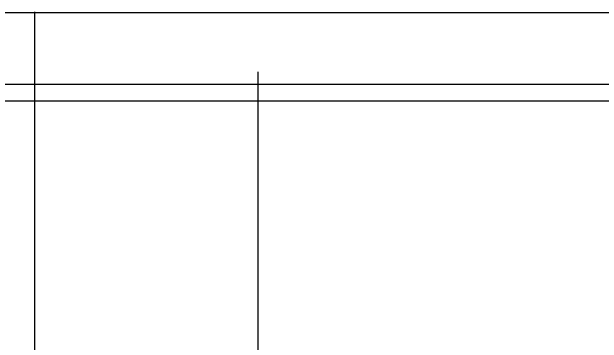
# Model space of a CAD drawing. Header units: metres. Extents: x 39056 to 50773, y 16374 to 21719.
# Drawn here: x 45521 to 46775, y 19195 to 19900 of the extents above; entities that cross this region are included whole.
import ezdxf

# ---------------------------------------------------------------- set-up
doc = ezdxf.new("R2010")
doc.units = ezdxf.units.M
for name, color, linetype in [('10', 8, 'Continuous'), ('11', 3, 'Continuous'), ('7', 7, 'Continuous'), ('WALL', 7, 'Continuous'), ('细线', 1, 'Continuous')]:
    doc.layers.add(name, color=color, linetype=linetype)
doc.dimstyles.get("Standard").update_dxf_attribs({"dimtxt": 2.5, "dimasz": 2.5, "dimexe": 1.25, "dimexo": 0.625, "dimtad": 1, "dimcen": 2.5, "dimazin": 3, "dimtfac": 1, "dimtmove": 0, "dimatfit": 3})

msp = doc.modelspace()

# ---------------------------------------------------------------- hatches: boundary and pattern name
at = {"layer": '10'}
h = msp.add_hatch(dxfattribs=at)
h.set_pattern_fill('AR-SAND', scale=12)
h.paths.add_polyline_path([(44166.43, 19746.36), (44166.43, 19710.36), (47194.43, 19710.36), (47194.43, 19746.36)])

# ---------------------------------------------------------------- linework, layer by layer
at = {"layer": '11'}
msp.add_line((43486.43, 19898.36), (47074.43, 19898.36), dxfattribs=at)
at = {"layer": 'WALL'}
msp.add_line((43366.43, 19710.36), (47266.43, 19710.36), dxfattribs=at)
at = {"layer": '细线'}
msp.add_line((43366.43, 19746.36), (47194.43, 19746.36), dxfattribs=at)

# ---------------------------------------------------------------- leaders
at = {"layer": '7'}
for points in [[(45569.14, 19899.92), (45569.14, 17033.81), (48027.69, 17033.81)], [(46043.92, 19772.22), (46043.92, 18454.58)]]:
    msp.add_leader(points, dimstyle='Standard', dxfattribs=at)

doc.saveas('drawing.dxf')
